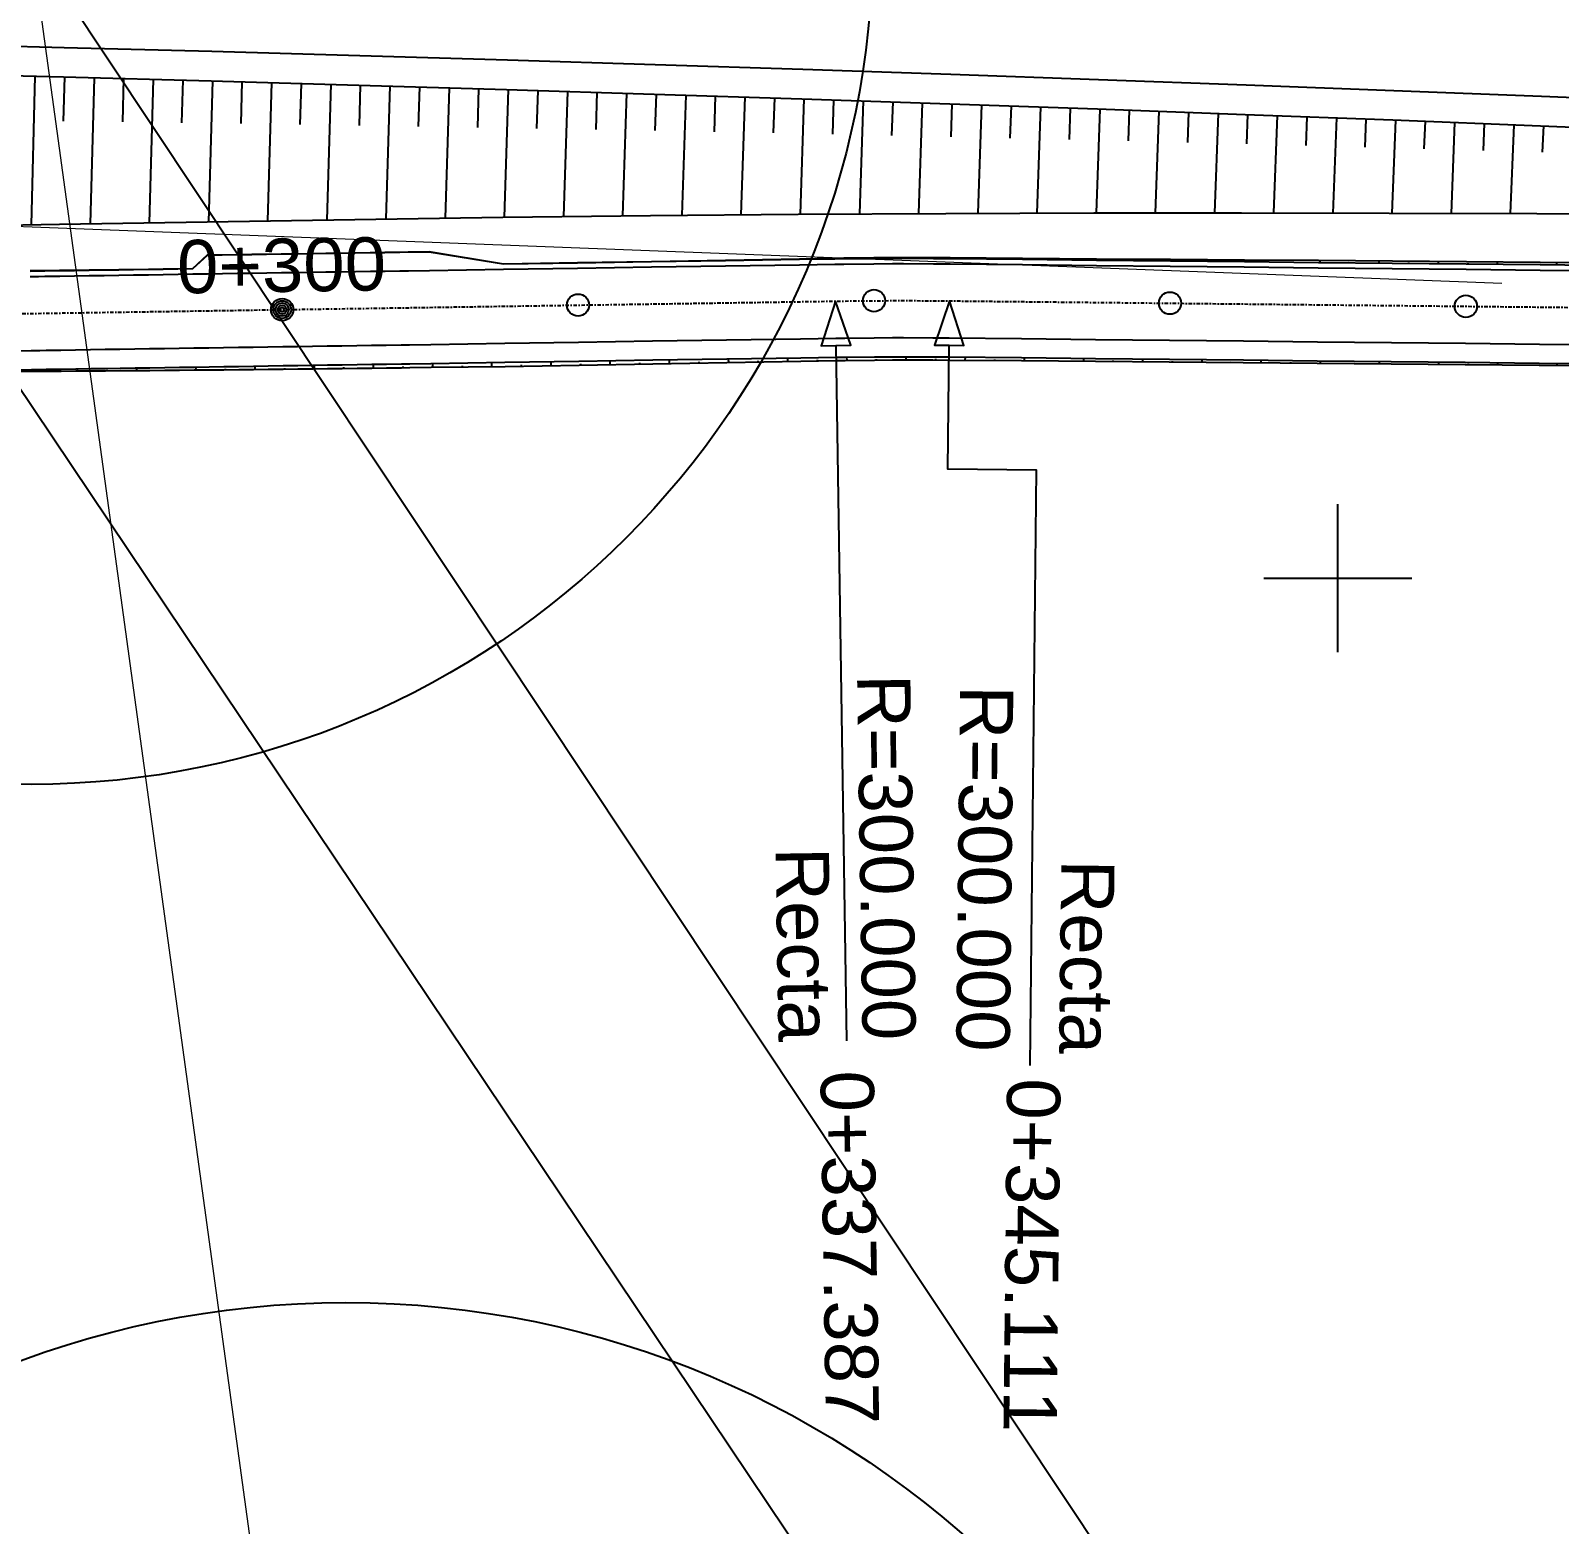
# Model space of a CAD drawing. Header units: metres. Extents: x -4 to 509425, y 7549 to 4732445.
# Drawn here: x 480911.7 to 481015, y 4719236 to 4719337 of the extents above; entities that cross this region are included whole.
import ezdxf
from ezdxf.enums import TextEntityAlignment as Align

# ---------------------------------------------------------------- set-up
doc = ezdxf.new("R2010")
doc.units = ezdxf.units.M
doc.header["$LTSCALE"] = 0.01
doc.header["$MEASUREMENT"] = 0
doc.linetypes.add('322308300149-PRV-PLA-PT-URB-220600-XREF_VIALES_1000$0$ACAD_ISO04W100', pattern=[30, 24, -3, 0, -3])
doc.layers.get('0').update_dxf_attribs({"lineweight": 0})
for name, color, linetype in [('-- cruces', 6, 'Continuous'), ('322308300149-PRV-PLA-PT-TRA-220201-XREF_PLANTA_1000$0$C-RAIL-EXPL', 7, 'Continuous'), ('322308300149-PRV-PLA-PT-URB-220600-XREF_VIALES_1000$0$C-G-GRID-PAR', 252, 'Continuous'), ('322308300149-PRV-PLA-PT-URB-220600-XREF_VIALES_1000$0$C-ROAD-LANE', 4, 'Continuous'), ('322308300149-PRV-PLA-PT-URB-220600-XREF_VIALES_1000$0$C-ROAD-TEXT-INFO-H030 CE-MD-214_5', 1, 'Continuous')]:
    doc.layers.add(name, color=color, linetype=linetype)
for name, color, linetype, true_color in [('322308300149-PRV-PLA-PT-TRA-220201-XREF_PLANTA_1000$0$C-RAIL-SLOP-FILL', 7, 'Continuous', 0x2eb800), ('322308300149-PRV-PLA-PT-URB-220600-XREF_VIALES_1000$0$C-ROAD-CNTR-CAMINOS', 1, '322308300149-PRV-PLA-PT-URB-220600-XREF_VIALES_1000$0$ACAD_ISO04W100', 0xff0000), ('322308300149-PRV-PLA-PT-URB-220600-XREF_VIALES_1000$0$C-ROAD-TEXT-CNPK-CAMINOS-ENLACE', 1, 'Continuous', 0xff0000)]:
    doc.layers.add(name, color=color, linetype=linetype, true_color=true_color)
doc.layers.add('322308300149-PRV-PLA-PT-URB-220600-XREF_VIALES_1000$0$C-ROAD-SLOP-CUTT-CAMINOS', color=7, linetype='Continuous', lineweight=13, true_color=0xff1f1f)
doc.layers.add('322308300149-PRV-PLA-PT-URB-220600-XREF_VIALES_1000$0$C-ROAD-SLOP-FILL-CAMINOS', color=7, linetype='Continuous', lineweight=13, true_color=0x2eb800)
doc.layers.add('Ferrocarril electrificado tranvía o trolebus__ptw_', color=8, linetype='Continuous', lineweight=0)
doc.layers.add('LEAR TRAMOS AEREOS', color=2, linetype='Continuous', lineweight=0)
doc.styles.add('322308300149-PRV-PLA-PT-URB-220600-XREF_VIALES_1000$0$Standard', font='arial.ttf')

# ---------------------------------------------------------------- blocks, each defined once
blk = doc.blocks.new('veintidos')
at = {"layer": 'Ferrocarril electrificado tranvía o trolebus__ptw_', "linetype": 'Continuous', "flags": 128}
blk.add_lwpolyline([(481011.07, 4719319.9), (480811.22, 4719327.56)], dxfattribs=at)

msp = doc.modelspace()

# ---------------------------------------------------------------- linework, layer by layer
at = {"layer": '-- cruces'}
for points in [[(480412.757, 4720055.433), (483223.023, 4715866.265), (480749.508, 4719797.246)], [(480911.682, 4719342.924), (483223.023, 4715866.265), (480932.957, 4719187.715)]]:
    msp.add_lwpolyline(points, dxfattribs=at)
for centre, radius in [((480911.682, 4719342.924), 56.867), ((480932.957, 4719187.715), 63.325)]:
    msp.add_circle(centre, radius, dxfattribs=at)
at = {"layer": '322308300149-PRV-PLA-PT-TRA-220201-XREF_PLANTA_1000$0$C-RAIL-EXPL', "lineweight": -3, "flags": 128}
for points in [[(480903.933, 4719336.121), (480913.92, 4719335.867), (480923.906, 4719335.599), (480933.893, 4719335.317), (480943.879, 4719335.022), (480953.864, 4719334.712), (480963.849, 4719334.389), (480973.834, 4719334.053), (480983.818, 4719333.702), (480993.802, 4719333.338), (481003.785, 4719332.96), (481013.768, 4719332.568), (481023.75, 4719332.162)], [(480903.933, 4719336.121), (480913.92, 4719335.867), (480923.906, 4719335.599), (480933.893, 4719335.317), (480943.879, 4719335.022), (480953.864, 4719334.712), (480963.849, 4719334.389), (480973.834, 4719334.053), (480983.818, 4719333.702), (480993.802, 4719333.338), (481003.785, 4719332.96), (481013.768, 4719332.568), (481023.75, 4719332.162)], [(480903.883, 4719334.121), (480913.867, 4719333.867), (480923.851, 4719333.6), (480933.835, 4719333.318), (480943.818, 4719333.023), (480953.801, 4719332.713), (480963.783, 4719332.391), (480973.765, 4719332.054), (480983.747, 4719331.703), (480993.728, 4719331.339), (481003.708, 4719330.961), (481013.688, 4719330.569), (481023.667, 4719330.164)], [(480903.883, 4719334.121), (480913.867, 4719333.867), (480923.851, 4719333.6), (480933.835, 4719333.318), (480943.818, 4719333.023), (480953.801, 4719332.713), (480963.783, 4719332.391), (480973.765, 4719332.054), (480983.747, 4719331.703), (480993.728, 4719331.339), (481003.708, 4719330.961), (481013.688, 4719330.569), (481023.667, 4719330.164)]]:
    msp.add_lwpolyline(points, dxfattribs=at)
at = {"layer": '322308300149-PRV-PLA-PT-TRA-220201-XREF_PLANTA_1000$0$C-RAIL-SLOP-FILL', "lineweight": -3}
for p, q in [((480911.94, 4719333.916), (480911.681, 4719323.883)), ((480911.94, 4719333.916), (480911.681, 4719323.883)), ((480913.939, 4719333.865), (480913.861, 4719330.881)), ((480913.939, 4719333.865), (480913.861, 4719330.881)), ((480915.939, 4719333.812), (480915.678, 4719323.951)), ((480915.939, 4719333.812), (480915.678, 4719323.951)), ((480917.938, 4719333.758), (480917.86, 4719330.826)), ((480917.938, 4719333.758), (480917.86, 4719330.826)), ((480919.937, 4719333.705), (480919.676, 4719324.015)), ((480919.937, 4719333.705), (480919.676, 4719324.015)), ((480921.937, 4719333.651), (480921.858, 4719330.77)), ((480921.937, 4719333.651), (480921.858, 4719330.77)), ((480923.936, 4719333.597), (480923.674, 4719324.079)), ((480923.936, 4719333.597), (480923.674, 4719324.079)), ((480925.935, 4719333.541), (480925.856, 4719330.712)), ((480925.935, 4719333.541), (480925.856, 4719330.712)), ((480927.934, 4719333.484), (480927.672, 4719324.144)), ((480927.934, 4719333.484), (480927.672, 4719324.144)), ((480929.933, 4719333.428), (480929.855, 4719330.653)), ((480929.933, 4719333.428), (480929.855, 4719330.653)), ((480931.933, 4719333.372), (480931.67, 4719324.209)), ((480931.933, 4719333.372), (480931.67, 4719324.209)), ((480933.932, 4719333.315), (480933.853, 4719330.593)), ((480933.932, 4719333.315), (480933.853, 4719330.593)), ((480935.931, 4719333.256), (480935.669, 4719324.269)), ((480935.931, 4719333.256), (480935.669, 4719324.269)), ((480937.93, 4719333.197), (480937.851, 4719330.527)), ((480937.93, 4719333.197), (480937.851, 4719330.527)), ((480939.929, 4719333.138), (480939.667, 4719324.326)), ((480939.929, 4719333.138), (480939.667, 4719324.326)), ((480941.928, 4719333.079), (480941.85, 4719330.461)), ((480941.928, 4719333.079), (480941.85, 4719330.461)), ((480943.927, 4719333.019), (480943.666, 4719324.383)), ((480943.927, 4719333.019), (480943.666, 4719324.383)), ((480945.926, 4719332.957), (480945.848, 4719330.392)), ((480945.926, 4719332.957), (480945.848, 4719330.392)), ((480947.926, 4719332.895), (480947.664, 4719324.431)), ((480947.926, 4719332.895), (480947.664, 4719324.431)), ((480949.925, 4719332.834), (480949.846, 4719330.32)), ((480949.925, 4719332.834), (480949.846, 4719330.32)), ((480951.924, 4719332.772), (480951.663, 4719324.479)), ((480951.924, 4719332.772), (480951.663, 4719324.479)), ((480953.923, 4719332.71), (480953.845, 4719330.248)), ((480953.923, 4719332.71), (480953.845, 4719330.248)), ((480955.922, 4719332.645), (480955.662, 4719324.52)), ((480955.922, 4719332.645), (480955.662, 4719324.52)), ((480957.921, 4719332.58), (480957.843, 4719330.167)), ((480957.921, 4719332.58), (480957.843, 4719330.167)), ((480959.92, 4719332.516), (480959.661, 4719324.553)), ((480959.92, 4719332.516), (480959.661, 4719324.553)), ((480961.918, 4719332.451), (480961.841, 4719330.087)), ((480961.918, 4719332.451), (480961.841, 4719330.087)), ((480963.917, 4719332.386), (480963.66, 4719324.586)), ((480963.917, 4719332.386), (480963.66, 4719324.586)), ((480965.916, 4719332.319), (480965.839, 4719330.003)), ((480965.916, 4719332.319), (480965.839, 4719330.003)), ((480967.915, 4719332.251), (480967.658, 4719324.611)), ((480967.915, 4719332.251), (480967.658, 4719324.611)), ((480969.914, 4719332.184), (480969.837, 4719329.916)), ((480969.914, 4719332.184), (480969.837, 4719329.916)), ((480971.913, 4719332.116), (480971.657, 4719324.636)), ((480971.913, 4719332.116), (480971.657, 4719324.636)), ((480973.912, 4719332.049), (480973.835, 4719329.829)), ((480973.912, 4719332.049), (480973.835, 4719329.829)), ((480975.911, 4719331.979), (480975.656, 4719324.656)), ((480975.911, 4719331.979), (480975.656, 4719324.656)), ((480977.909, 4719331.908), (480977.833, 4719329.735)), ((480977.909, 4719331.908), (480977.833, 4719329.735)), ((480979.908, 4719331.838), (480979.655, 4719324.672)), ((480979.908, 4719331.838), (480979.655, 4719324.672)), ((480981.907, 4719331.768), (480981.831, 4719329.642)), ((480981.907, 4719331.768), (480981.831, 4719329.642)), ((480983.906, 4719331.698), (480983.654, 4719324.688)), ((480983.906, 4719331.698), (480983.654, 4719324.688)), ((480985.904, 4719331.625), (480985.829, 4719329.544)), ((480985.904, 4719331.625), (480985.829, 4719329.544)), ((480987.903, 4719331.552), (480987.653, 4719324.687)), ((480987.903, 4719331.552), (480987.653, 4719324.687)), ((480989.902, 4719331.479), (480989.827, 4719329.441)), ((480989.902, 4719331.479), (480989.827, 4719329.441)), ((480991.9, 4719331.406), (480991.652, 4719324.686)), ((480991.9, 4719331.406), (480991.652, 4719324.686)), ((480993.899, 4719331.333), (480993.825, 4719329.339)), ((480993.899, 4719331.333), (480993.825, 4719329.339)), ((480995.897, 4719331.257), (480995.651, 4719324.679)), ((480995.897, 4719331.257), (480995.651, 4719324.679)), ((480997.896, 4719331.181), (480997.822, 4719329.229)), ((480997.896, 4719331.181), (480997.822, 4719329.229)), ((480999.895, 4719331.106), (480999.65, 4719324.666)), ((480999.895, 4719331.106), (480999.65, 4719324.666)), ((481001.893, 4719331.03), (481001.82, 4719329.119)), ((481001.893, 4719331.03), (481001.82, 4719329.119)), ((481003.892, 4719330.954), (481003.649, 4719324.654)), ((481003.892, 4719330.954), (481003.649, 4719324.654)), ((481005.89, 4719330.876), (481005.818, 4719329.008)), ((481005.89, 4719330.876), (481005.818, 4719329.008)), ((481007.889, 4719330.797), (481007.648, 4719324.647)), ((481007.889, 4719330.797), (481007.648, 4719324.647)), ((481009.887, 4719330.719), (481009.815, 4719328.896)), ((481009.887, 4719330.719), (481009.815, 4719328.896)), ((481011.886, 4719330.64), (481011.647, 4719324.64)), ((481011.886, 4719330.64), (481011.647, 4719324.64)), ((481013.884, 4719330.562), (481013.813, 4719328.784)), ((481013.884, 4719330.562), (481013.813, 4719328.784))]:
    msp.add_line(p, q, dxfattribs=at)
at = {"layer": '322308300149-PRV-PLA-PT-TRA-220201-XREF_PLANTA_1000$0$C-RAIL-SLOP-FILL', "lineweight": -3, "flags": 128}
msp.add_lwpolyline([(480903.626, 4719323.74), (480913.607, 4719323.917), (480923.589, 4719324.078), (480933.573, 4719324.239), (480943.557, 4719324.381), (480953.541, 4719324.502), (480963.525, 4719324.585), (480973.51, 4719324.647), (480983.496, 4719324.688), (480993.48, 4719324.686), (481003.465, 4719324.654), (481013.451, 4719324.637), (481023.437, 4719324.598)], dxfattribs=at)
msp.add_lwpolyline([(480903.626, 4719323.74), (480913.607, 4719323.917), (480923.589, 4719324.078), (480933.573, 4719324.239), (480943.557, 4719324.381), (480953.541, 4719324.502), (480963.525, 4719324.585), (480973.51, 4719324.647), (480983.496, 4719324.688), (480993.48, 4719324.686), (481003.465, 4719324.654), (481013.451, 4719324.637), (481023.437, 4719324.598)], dxfattribs=at)
at = {"layer": '322308300149-PRV-PLA-PT-URB-220600-XREF_VIALES_1000$0$C-G-GRID-PAR', "lineweight": -3, "flags": 128}
for points in [[(481000, 4719295), (481000, 4719305)], [(481000, 4719295), (481000, 4719305)], [(480995, 4719300), (481005, 4719300)], [(480995, 4719300), (481005, 4719300)]]:
    msp.add_lwpolyline(points, dxfattribs=at)
at = {"layer": '322308300149-PRV-PLA-PT-URB-220600-XREF_VIALES_1000$0$C-ROAD-CNTR-CAMINOS', "lineweight": -3, "flags": 128}
msp.add_lwpolyline([(480654.125, 4719344.996), (480654.263, 4719330.82, 0.419199), (480674.797, 4719311.022), (480819.452, 4719314.889, 0.054793), (480825.947, 4719315.779, -0.0576569), (480832.784, 4719316.676), (480966.037, 4719318.716, -0.0064365), (480973.76, 4719318.734), (481073.767, 4719317.69, -0.3659567), (481083.539, 4719309.255)], format="xyb", dxfattribs=at)
at = {"layer": '322308300149-PRV-PLA-PT-URB-220600-XREF_VIALES_1000$0$C-ROAD-LANE', "lineweight": -3, "flags": 128}
for points in [[(480911.618, 4719320.383), (480912.191, 4719320.392), (480912.618, 4719320.398), (480913.617, 4719320.414), (480914.617, 4719320.429), (480915.617, 4719320.444), (480916.617, 4719320.459), (480917.617, 4719320.475), (480918.617, 4719320.49), (480919.617, 4719320.505), (480920.617, 4719320.521), (480921.616, 4719320.536), (480922.616, 4719320.551), (480923.616, 4719320.567), (480924.616, 4719320.582), (480925.616, 4719320.597), (480926.616, 4719320.612), (480927.616, 4719320.628), (480928.616, 4719320.643), (480929.616, 4719320.658), (480930.615, 4719320.674), (480931.615, 4719320.689), (480932.615, 4719320.704), (480933.615, 4719320.72), (480934.615, 4719320.735), (480935.615, 4719320.75), (480936.615, 4719320.766), (480937.188, 4719320.774), (480938.614, 4719320.796), (480943.614, 4719320.873), (480948.613, 4719320.949), (480953.613, 4719321.026), (480958.612, 4719321.102), (480963.612, 4719321.179), (480965.999, 4719321.215), (480966.616, 4719321.224), (480968.633, 4719321.244), (480969.893, 4719321.25), (480970.65, 4719321.251), (480972.666, 4719321.244), (480973.787, 4719321.234), (480978.675, 4719321.183), (480983.675, 4719321.131), (480988.675, 4719321.079), (480993.674, 4719321.027), (480998.674, 4719320.974), (481003.674, 4719320.922), (481008.673, 4719320.87), (481013.673, 4719320.818), (481018.673, 4719320.765)], [(480910.694, 4719315.368), (480911.694, 4719315.384), (480912.268, 4719315.392), (480912.694, 4719315.399), (480913.694, 4719315.414), (480914.694, 4719315.429), (480915.694, 4719315.445), (480916.694, 4719315.46), (480917.693, 4719315.475), (480918.693, 4719315.491), (480919.693, 4719315.506), (480920.693, 4719315.521), (480921.693, 4719315.537), (480922.693, 4719315.552), (480923.693, 4719315.567), (480924.693, 4719315.582), (480925.693, 4719315.598), (480926.692, 4719315.613), (480927.692, 4719315.628), (480928.692, 4719315.644), (480929.692, 4719315.659), (480930.692, 4719315.674), (480931.692, 4719315.69), (480932.692, 4719315.705), (480933.692, 4719315.72), (480934.691, 4719315.735), (480935.691, 4719315.751), (480936.691, 4719315.766), (480937.265, 4719315.775), (480938.691, 4719315.797), (480943.69, 4719315.873), (480948.69, 4719315.95), (480953.689, 4719316.026), (480958.689, 4719316.103), (480963.688, 4719316.179), (480966.075, 4719316.216), (480966.683, 4719316.224), (480968.666, 4719316.244), (480969.905, 4719316.25), (480970.649, 4719316.251), (480972.632, 4719316.244), (480973.734, 4719316.234), (480978.623, 4719316.183), (480983.623, 4719316.131), (480988.622, 4719316.079), (480993.622, 4719316.027), (480998.622, 4719315.975), (481003.622, 4719315.922), (481008.621, 4719315.87), (481013.621, 4719315.818), (481018.621, 4719315.766)]]:
    msp.add_lwpolyline(points, dxfattribs=at)
at = {"layer": '322308300149-PRV-PLA-PT-URB-220600-XREF_VIALES_1000$0$C-ROAD-SLOP-CUTT-CAMINOS', "lineweight": -3, "flags": 128}
for points in [[(480922.611, 4719320.918), (480923.597, 4719321.844), (480924.597, 4719321.857), (480925.597, 4719321.87), (480926.596, 4719321.883), (480927.596, 4719321.897), (480928.596, 4719321.911), (480929.596, 4719321.925), (480930.596, 4719321.94), (480931.596, 4719321.954), (480932.596, 4719321.97), (480933.596, 4719321.985), (480934.596, 4719322.001), (480935.595, 4719322.017), (480936.595, 4719322.033), (480937.169, 4719322.043), (480938.595, 4719322.067), (480943.608, 4719321.237)], [(480922.611, 4719320.915), (480923.597, 4719321.83), (480924.597, 4719321.846), (480925.597, 4719321.861), (480926.597, 4719321.876), (480927.596, 4719321.892), (480928.596, 4719321.907), (480929.596, 4719321.922), (480930.596, 4719321.938), (480931.596, 4719321.953), (480932.596, 4719321.968), (480933.596, 4719321.984), (480934.596, 4719321.999), (480935.595, 4719322.014), (480936.595, 4719322.029), (480937.169, 4719322.038), (480938.595, 4719322.06), (480943.608, 4719321.237)], [(480923.597, 4719321.83), (480924.597, 4719321.846), (480925.597, 4719321.861), (480926.597, 4719321.876), (480927.596, 4719321.892), (480928.596, 4719321.907), (480929.596, 4719321.922), (480930.596, 4719321.938), (480931.596, 4719321.953), (480932.596, 4719321.968), (480933.596, 4719321.984), (480934.596, 4719321.999), (480935.595, 4719322.014), (480936.595, 4719322.029), (480937.169, 4719322.038), (480938.595, 4719322.06)], [(480924.867, 4719321.85), (480924.867, 4719321.853)], [(480926.867, 4719321.881), (480926.867, 4719321.887)], [(480928.867, 4719321.911), (480928.867, 4719321.912)], [(480930.867, 4719321.942), (480930.866, 4719321.944)], [(480932.866, 4719321.972), (480932.866, 4719321.973)], [(480934.866, 4719322.003), (480934.866, 4719322.005)], [(480936.866, 4719322.034), (480936.866, 4719322.035)], [(480938.862, 4719322.016), (480938.862, 4719322.023)], [(480940.836, 4719321.692), (480940.836, 4719321.693)], [(480923.062, 4719321.334), (480923.062, 4719321.342)], [(480942.809, 4719321.368), (480942.809, 4719321.369)], [(480910.714, 4719314.082), (480911.714, 4719314.097), (480912.287, 4719314.106), (480912.714, 4719314.112), (480913.714, 4719314.128), (480914.713, 4719314.143), (480915.713, 4719314.158), (480916.713, 4719314.174), (480917.713, 4719314.189), (480918.713, 4719314.204), (480919.713, 4719314.219), (480920.713, 4719314.235), (480921.713, 4719314.25), (480922.713, 4719314.265), (480923.712, 4719314.281), (480924.712, 4719314.296), (480925.712, 4719314.311), (480926.712, 4719314.327), (480927.712, 4719314.342), (480928.712, 4719314.357), (480929.712, 4719314.373), (480930.712, 4719314.388), (480931.712, 4719314.403), (480932.711, 4719314.418), (480933.711, 4719314.434), (480934.711, 4719314.449), (480935.711, 4719314.464), (480936.711, 4719314.48), (480937.284, 4719314.488), (480938.711, 4719314.51), (480943.71, 4719314.587), (480948.71, 4719314.663), (480953.709, 4719314.74), (480958.708, 4719314.816), (480963.708, 4719314.893), (480966.095, 4719314.929), (480966.7, 4719314.938), (480968.674, 4719314.958), (480969.908, 4719314.963), (480970.649, 4719314.964), (480972.624, 4719314.957), (480973.721, 4719314.948), (480978.609, 4719314.897), (480983.609, 4719314.845), (480988.609, 4719314.792), (480993.609, 4719314.74), (480998.608, 4719314.688), (481003.608, 4719314.636), (481008.608, 4719314.584), (481013.608, 4719314.531), (481018.607, 4719314.479)], [(480910.716, 4719313.971), (480911.716, 4719313.978), (480912.289, 4719313.982), (480912.716, 4719313.985), (480913.716, 4719313.993), (480914.716, 4719314), (480915.716, 4719314.009), (480916.716, 4719314.017), (480917.716, 4719314.025), (480918.716, 4719314.033), (480919.716, 4719314.04), (480920.716, 4719314.048), (480921.716, 4719314.057), (480922.716, 4719314.065), (480923.716, 4719314.074), (480924.716, 4719314.084), (480925.716, 4719314.093), (480926.716, 4719314.103), (480927.715, 4719314.113), (480928.715, 4719314.124), (480929.715, 4719314.135), (480930.715, 4719314.146), (480931.715, 4719314.157), (480932.715, 4719314.169), (480933.715, 4719314.181), (480934.715, 4719314.193), (480935.715, 4719314.206), (480936.715, 4719314.218), (480937.288, 4719314.226), (480938.715, 4719314.245), (480943.714, 4719314.311), (480948.714, 4719314.393), (480953.713, 4719314.477), (480958.712, 4719314.566), (480963.711, 4719314.656), (480966.098, 4719314.699), (480966.703, 4719314.709), (480968.676, 4719314.734), (480969.908, 4719314.743), (480970.649, 4719314.746), (480972.622, 4719314.744), (480973.719, 4719314.737), (480978.607, 4719314.695), (480983.607, 4719314.652), (480988.607, 4719314.608), (480993.607, 4719314.563), (480998.607, 4719314.518), (481003.606, 4719314.475), (481008.606, 4719314.431), (481013.606, 4719314.388), (481018.606, 4719314.344)], [(480930.831, 4719314.147), (480930.827, 4719314.39)], [(480934.831, 4719314.194), (480934.827, 4719314.451)], [(480938.831, 4719314.246), (480938.826, 4719314.512)], [(480942.83, 4719314.299), (480942.826, 4719314.573)], [(480944.83, 4719314.329), (480944.829, 4719314.412)], [(480946.83, 4719314.362), (480946.826, 4719314.634)], [(480948.829, 4719314.395), (480948.828, 4719314.476)], [(480950.829, 4719314.429), (480950.825, 4719314.696)], [(480952.829, 4719314.462), (480952.828, 4719314.541)], [(480954.829, 4719314.497), (480954.825, 4719314.757)], [(480956.828, 4719314.533), (480956.827, 4719314.609)], [(480958.828, 4719314.568), (480958.824, 4719314.818)], [(480960.828, 4719314.604), (480960.826, 4719314.678)], [(480962.827, 4719314.64), (480962.824, 4719314.879)], [(480964.827, 4719314.676), (480964.826, 4719314.746)], [(480966.826, 4719314.711), (480966.823, 4719314.939)], [(480968.824, 4719314.735), (480968.824, 4719314.802)], [(480970.823, 4719314.746), (480970.823, 4719314.963)], [(480972.821, 4719314.743), (480972.822, 4719314.807)], [(480974.821, 4719314.728), (480974.823, 4719314.936)], [(480976.821, 4719314.71), (480976.821, 4719314.772)], [(480978.821, 4719314.693), (480978.823, 4719314.895)], [(480980.821, 4719314.676), (480980.821, 4719314.735)], [(480982.821, 4719314.659), (480982.823, 4719314.853)], [(480984.82, 4719314.641), (480984.821, 4719314.699)], [(480986.82, 4719314.624), (480986.822, 4719314.811)], [(480988.82, 4719314.606), (480988.821, 4719314.661)], [(480990.82, 4719314.588), (480990.822, 4719314.769)], [(480992.82, 4719314.57), (480992.821, 4719314.624)], [(480994.82, 4719314.552), (480994.822, 4719314.728)], [(480996.82, 4719314.534), (480996.821, 4719314.586)], [(480998.82, 4719314.516), (480998.822, 4719314.686)], [(481000.82, 4719314.499), (481000.82, 4719314.549)], [(481002.82, 4719314.482), (481002.821, 4719314.644)], [(481004.82, 4719314.464), (481004.82, 4719314.512)], [(481006.82, 4719314.447), (481006.821, 4719314.602)], [(481008.82, 4719314.429), (481008.82, 4719314.475)], [(481010.819, 4719314.412), (481010.821, 4719314.561)], [(481012.819, 4719314.395), (481012.82, 4719314.438)], [(481014.819, 4719314.377), (481014.821, 4719314.519)], [(480912.831, 4719313.986), (480912.831, 4719314.024)], [(480914.831, 4719314.001), (480914.829, 4719314.145)], [(480916.831, 4719314.018), (480916.831, 4719314.065)], [(480918.831, 4719314.033), (480918.829, 4719314.206)], [(480920.831, 4719314.049), (480920.831, 4719314.106)], [(480922.831, 4719314.067), (480922.828, 4719314.267)], [(480924.831, 4719314.085), (480924.83, 4719314.149)], [(480926.831, 4719314.104), (480926.828, 4719314.328)], [(480928.831, 4719314.125), (480928.83, 4719314.195)], [(480932.831, 4719314.17), (480932.83, 4719314.245)], [(480936.831, 4719314.22), (480936.829, 4719314.298)], [(480940.83, 4719314.273), (480940.829, 4719314.354)]]:
    msp.add_lwpolyline(points, dxfattribs=at)
at = {"layer": '322308300149-PRV-PLA-PT-URB-220600-XREF_VIALES_1000$0$C-ROAD-SLOP-FILL-CAMINOS', "lineweight": -3, "flags": 128}
for points in [[(480943.608, 4719321.237), (480948.608, 4719321.32), (480953.607, 4719321.404), (480958.606, 4719321.494), (480963.605, 4719321.584), (480965.992, 4719321.627), (480966.611, 4719321.637), (480968.63, 4719321.662), (480969.892, 4719321.671), (480970.65, 4719321.674), (480972.669, 4719321.671), (480973.791, 4719321.664), (480978.68, 4719321.624), (480983.68, 4719321.583), (480988.679, 4719321.548), (480993.679, 4719321.519), (480998.679, 4719321.485), (481003.679, 4719321.441), (481008.679, 4719321.398), (481013.679, 4719321.354), (481018.679, 4719321.311)], [(480943.608, 4719321.237), (480948.608, 4719321.313), (480953.607, 4719321.39), (480958.607, 4719321.466), (480963.606, 4719321.543), (480965.993, 4719321.579), (480966.611, 4719321.588), (480968.63, 4719321.608), (480969.892, 4719321.614), (480970.65, 4719321.615), (480972.669, 4719321.608), (480973.79, 4719321.598), (480978.679, 4719321.547), (480983.679, 4719321.495), (480988.678, 4719321.443), (480993.678, 4719321.391), (480998.678, 4719321.338), (481003.678, 4719321.286), (481008.677, 4719321.234), (481013.677, 4719321.182), (481018.677, 4719321.13)], [(480966.796, 4719321.59), (480966.795, 4719321.639)], [(480968.796, 4719321.609), (480968.796, 4719321.625)], [(480970.796, 4719321.614), (480970.796, 4719321.673)], [(480972.796, 4719321.607), (480972.796, 4719321.626)], [(480974.796, 4719321.588), (480974.796, 4719321.656)], [(480978.795, 4719321.546), (480978.796, 4719321.623)], [(480911.612, 4719320.784), (480912.185, 4719320.788), (480912.612, 4719320.791), (480913.611, 4719320.803), (480914.611, 4719320.815), (480915.611, 4719320.827), (480916.611, 4719320.84), (480917.611, 4719320.853), (480918.611, 4719320.866), (480919.611, 4719320.879), (480920.611, 4719320.892), (480921.611, 4719320.905), (480922.611, 4719320.918)], [(480911.612, 4719320.747), (480912.186, 4719320.756), (480912.612, 4719320.762), (480913.612, 4719320.778), (480914.612, 4719320.793), (480915.612, 4719320.808), (480916.611, 4719320.823), (480917.611, 4719320.839), (480918.611, 4719320.854), (480919.611, 4719320.869), (480920.611, 4719320.885), (480921.611, 4719320.9), (480922.611, 4719320.915)], [(480913.228, 4719320.772), (480913.228, 4719320.78)], [(480915.227, 4719320.802), (480915.227, 4719320.823)], [(480917.227, 4719320.833), (480917.227, 4719320.837)], [(480919.227, 4719320.864), (480919.227, 4719320.874)], [(480921.227, 4719320.894), (480921.227, 4719320.896)], [(480944.798, 4719321.255), (480944.798, 4719321.255)], [(480946.798, 4719321.285), (480946.798, 4719321.29)], [(480948.798, 4719321.316), (480948.798, 4719321.318)], [(480950.798, 4719321.347), (480950.797, 4719321.357)], [(480952.797, 4719321.377), (480952.797, 4719321.381)], [(480954.797, 4719321.408), (480954.797, 4719321.425)], [(480956.797, 4719321.439), (480956.797, 4719321.445)], [(480958.797, 4719321.469), (480958.796, 4719321.497)], [(480960.796, 4719321.5), (480960.796, 4719321.51)], [(480962.796, 4719321.53), (480962.796, 4719321.569)], [(480964.796, 4719321.561), (480964.796, 4719321.574)], [(480976.795, 4719321.567), (480976.796, 4719321.589)], [(480980.795, 4719321.525), (480980.795, 4719321.55)], [(480982.795, 4719321.504), (480982.796, 4719321.591)], [(480984.795, 4719321.483), (480984.795, 4719321.511)], [(480986.795, 4719321.462), (480986.796, 4719321.561)], [(480988.795, 4719321.442), (480988.795, 4719321.473)], [(480990.795, 4719321.421), (480990.796, 4719321.536)], [(480992.795, 4719321.4), (480992.795, 4719321.437)], [(480994.794, 4719321.379), (480994.796, 4719321.512)], [(480996.794, 4719321.358), (480996.795, 4719321.4)], [(480998.794, 4719321.337), (480998.796, 4719321.484)], [(481000.794, 4719321.316), (481000.795, 4719321.361)], [(481002.794, 4719321.295), (481002.796, 4719321.449)], [(481004.794, 4719321.274), (481004.794, 4719321.322)], [(481006.794, 4719321.254), (481006.795, 4719321.414)], [(481008.794, 4719321.233), (481008.794, 4719321.282)], [(481010.794, 4719321.212), (481010.795, 4719321.379)], [(481012.793, 4719321.191), (481012.794, 4719321.242)], [(481014.793, 4719321.17), (481014.795, 4719321.345)]]:
    msp.add_lwpolyline(points, dxfattribs=at)
at = {"layer": '322308300149-PRV-PLA-PT-URB-220600-XREF_VIALES_1000$0$C-ROAD-TEXT-CNPK-CAMINOS-ENLACE'}
for centre, radius in [((480928.654, 4719318.143), 0.75), ((480928.654, 4719318.143), 0.6), ((480928.654, 4719318.143), 0.45), ((480948.652, 4719318.449), 0.75), ((480968.649, 4719318.744), 0.75), ((480988.648, 4719318.579), 0.75), ((481008.647, 4719318.37), 0.75), ((480928.654, 4719318.143), 0.3), ((480928.654, 4719318.143), 0.15)]:
    msp.add_circle(centre, radius, dxfattribs=at)
at = {"layer": '322308300149-PRV-PLA-PT-URB-220600-XREF_VIALES_1000$0$C-ROAD-TEXT-INFO-H030 CE-MD-214_5', "lineweight": -3, "flags": 128}
for points in [[(480966.802, 4719268.721), (480966.083, 4719315.716), (480967.083, 4719315.731), (480966.037, 4719318.716), (480965.083, 4719315.701), (480966.083, 4719315.716)], [(480979.201, 4719267.065), (480979.621, 4719307.303), (480973.642, 4719307.366), (480973.729, 4719315.734), (480974.729, 4719315.724), (480973.76, 4719318.734), (480972.729, 4719315.745), (480973.729, 4719315.734)]]:
    msp.add_lwpolyline(points, dxfattribs=at)
at = {"layer": 'LEAR TRAMOS AEREOS'}
msp.add_lwpolyline([(479999.532, 4720412.989), (480318.726, 4720099.483), (480678.371, 4719931.003), (480884.093, 4719544.191), (481062.712, 4718241.102)], dxfattribs=at)

# ---------------------------------------------------------------- block references
msp.add_blockref('veintidos', (0, 0))

# ---------------------------------------------------------------- texts
at = {"layer": '322308300149-PRV-PLA-PT-URB-220600-XREF_VIALES_1000$0$C-ROAD-TEXT-CNPK-CAMINOS-ENLACE', "style": '322308300149-PRV-PLA-PT-URB-220600-XREF_VIALES_1000$0$Standard'}
msp.add_text('0+300', height=3.6, rotation=0.87686, dxfattribs=at).set_placement((480928.608, 4719321.143), align=Align.MIDDLE_CENTER)
at = {"layer": '322308300149-PRV-PLA-PT-URB-220600-XREF_VIALES_1000$0$C-ROAD-TEXT-INFO-H030 CE-MD-214_5', "style": '322308300149-PRV-PLA-PT-URB-220600-XREF_VIALES_1000$0$Standard'}
msp.add_text('R=300.000', height=3.6, rotation=270.87686, dxfattribs=at).set_placement((480966.802, 4719268.721), align=Align.BOTTOM_RIGHT)
msp.add_text('R=300.000', height=3.6, rotation=269.40174, dxfattribs=at).set_placement((480973.39, 4719292.776), align=Align.BOTTOM_LEFT)
msp.add_text('Recta', height=3.6, rotation=270.87686, dxfattribs=at).set_placement((480965.802, 4719268.706), align=Align.TOP_RIGHT)
msp.add_text('Recta', height=3.6, rotation=269.40174, dxfattribs=at).set_placement((480984.907, 4719280.956), align=Align.TOP_LEFT)
msp.add_text('0+337.387', height=3.6, rotation=270.87686, dxfattribs=at).set_placement((480966.833, 4719266.722), align=Align.MIDDLE_LEFT)
msp.add_text('0+345.111', height=3.6, rotation=269.40174, dxfattribs=at).set_placement((480979.197, 4719242.286), align=Align.MIDDLE_RIGHT)

doc.saveas('drawing.dxf')
